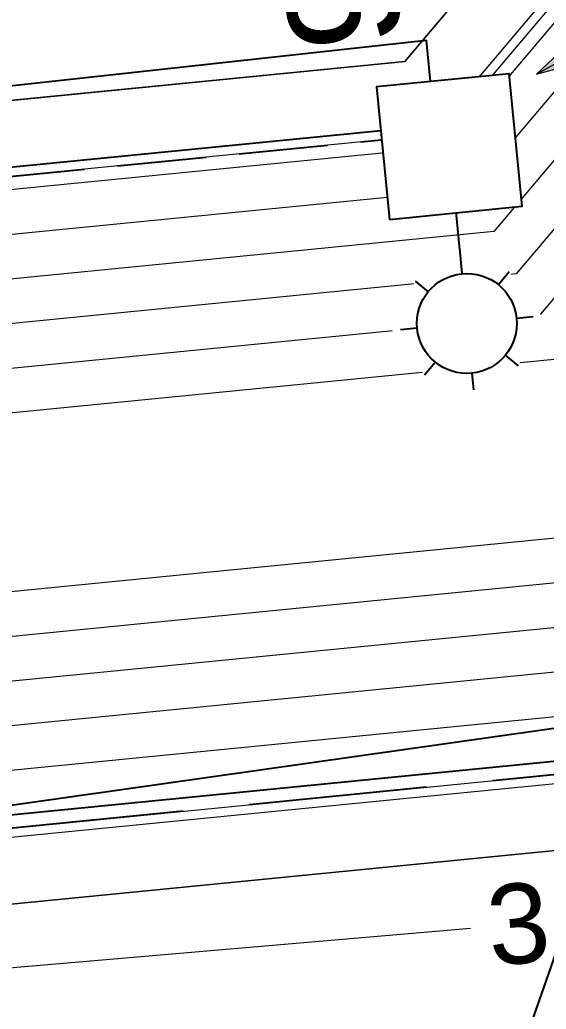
# Model space of a CAD drawing. Header units: metres. Extents: x 264965 to 265706, y 6180501 to 6181430.
# Drawn here: x 265225.23 to 265237.08, y 6181005.43 to 6181027.7 of the extents above; entities that cross this region are included whole.
import ezdxf
from ezdxf.enums import TextEntityAlignment as Align

# ---------------------------------------------------------------- set-up
doc = ezdxf.new("R2010")
doc.units = ezdxf.units.M
doc.linetypes.add('IE Trench LV', pattern=[5.5, 4, -1.5])
doc.layers.get('0').update_dxf_attribs({"color": 6})
for name, color, linetype, lineweight in [('_User Dimensions', 140, 'Continuous', 13), ('_User Miscellaneous10', 241, 'Continuous', 13), ('_User Miscellaneous8', 196, 'Continuous', 13), ('_User_LV_Exist', 5, 'Continuous', 25), ('_User_SL_Exist', 4, 'Continuous', 25), ('Cadastre Developer_SP_NEW', 92, 'Continuous', 15)]:
    doc.layers.add(name, color=color, linetype=linetype, lineweight=lineweight)
for name, color, linetype in [('Equip_SP_SL_NEW', 2, 'Continuous'), ('Mains_LV_New_T84', 2, 'Cable x'), ('Mains_SL_NEW_R6', 2, 'Cable o'), ('SupportsUG_SP_LV_SL_NEW', 2, 'Continuous'), ('Trench_SP_NEW', 2, 'Continuous')]:
    doc.layers.add(name, color=color, linetype=linetype)
doc.styles.add('SL_LABEL', font='arial.ttf', dxfattribs={"height": 2})
doc.styles.get("Standard").update_dxf_attribs({"font": 'arial.ttf'})
doc.linetypes.add('Cable 4', pattern='A,4,-0.1,["*",Standard,S=2,R=0,X=0,Y=-1.6],-1.2', length=5.3)
doc.linetypes.add('Cable New UG', pattern='A,6,-0.05,["X",Standard,S=1.8,R=0,X=0,Y=-0.94],-1.8', length=7.85)
doc.linetypes.add('Cable o', pattern='A,4,-0.01,["O",Standard,S=1.5,R=0,X=0,Y=-0.75],-1.6', length=5.61)
doc.linetypes.add('Cable x', pattern='A,5,-0.05,["X",Standard,S=1.5,R=0,X=0,Y=-0.75],-1.45', length=6.5)
doc.dimstyles.new('1.8mm_1_1000', dxfattribs={"dimtxt": 1.8, "dimasz": 2, "dimexe": 1, "dimexo": 3, "dimgap": 0.5, "dimtad": 0, "dimtoh": 1, "dimlfac": -1, "dimzin": 12, "dimdsep": 46, "dimtxsty": 'Standard', "dimcen": 1, "dimclrd": 256, "dimclre": 256, "dimclrt": 256, "dimazin": 3, "dimtfac": 1, "dimtmove": 0, "dimatfit": 3, "dimfxl": 1, "dimtolj": 1, "dimtzin": 0, "dimlwd": -1, "dimlwe": -1, "dimarcsym": 0})

# ---------------------------------------------------------------- blocks, each defined once
blk = doc.blocks.new('*D616')
at = {"layer": '_User Dimensions', "transparency": 16777216}
for p, q in [((265254.743, 6181008.921), (265242.404, 6181007.861)), ((265256.875, 6181007.473), (265256.821, 6181008.096)), ((265223.036, 6181006.196), (265235.375, 6181007.256)), ((265221.183, 6181004.405), (265221.129, 6181005.028))]:
    blk.add_line(p, q, dxfattribs=at)
at = {"layer": '_User Dimensions', "linetype": 'Cable New UG', "transparency": 16777216}
for points in [[(265254.714, 6181009.253), (265254.771, 6181008.589), (265256.735, 6181009.092)], [(265223.007, 6181006.528), (265223.065, 6181005.864), (265221.043, 6181006.025)]]:
    blk.add_solid(points, dxfattribs=at)
at = {"layer": '_User Dimensions', "linetype": 'Cable New UG', "transparency": 16777216, "insert": (265238.889, 6181007.559), "char_height": 1.8, "attachment_point": 5, "rotation": 4.9129}
blk.add_mtext('\\A1;35.82', dxfattribs=at)
blk = doc.blocks.new('COLUMN_NEW')
at = {"width": 0.9, "flags": 8}
blk.add_attdef('ASSET_NUM', text='', height=2, dxfattribs=at).set_placement((4, 2), align=Align.MIDDLE_LEFT)
at = {"flags": 1}
blk.add_attdef('Z', (-2.351, -1.813), '', height=0.2, rotation=270, dxfattribs=at)
at = {"flags": 9}
for tag, p in [('NOTES', (-2, -1.813)), ('SUBURB', (-1.8, -1.813)), ('STREETNAME', (-1.6, -1.813)), ('LOCATION', (-1.4, -1.813)), ('LEGEND', (-1.2, -1.813)), ('USAGE', (-1, -1.813)), ('STATE', (-0.8, -1.813)), ('OWNED_BY', (-0.6, -1.813)), ('COLUMN_TYPE', (-0.4, -1.813)), ('STREET_CODE', (-0.2, -1.813)), ('STRUCTURE_PLANT_NUMBER', (0.031, -1.813))]:
    blk.add_attdef(tag, text='', height=0.2, rotation=270, dxfattribs=at).set_placement(p, align=Align.MIDDLE_LEFT)
at = {"ltscale": 10}
blk.add_wipeout([(-1.5, -1.5), (-1.5, 1.5), (1.5, 1.5), (1.5, -1.5)], dxfattribs=at)
blk.add_lwpolyline([(-1.5, 1.5), (-1.5, -1.5), (1.5, -1.5), (1.5, 1.5)], close=True)
blk = doc.blocks.new('*U732')
for tag, height, rotation, flags, p in [('LANTNUMBER', 0.2, 270, 9, (-1.4, 2.6)), ('LOUTREACH', 0.2, 270, 9, (-1.4, 2.2)), ('LOUTREACHVOCAB', 0.2, 270, 9, (-1.4, 2)), ('LRATECODE', 0.2, 270, 9, (-1.4, 1.8)), ('LREMOVE', 0.2, 270, 9, (-1.4, 1.6)), ('LREPLACE', 0.2, 270, 9, (-1.4, 1.4)), ('LTYPE', 0.2, 270, 9, (-1.4, 1.2)), ('LTYPEVOCAB', 0.2, 270, 9, (-1.4, 1)), ('LEGEND', 0.2, 270, 9, (-1.4, 0.8)), ('SUBURB', 0.2, 270, 9, (-1.4, 0.6)), ('STREETNAME', 0.2, 270, 9, (-1.4, 0.4)), ('LOCATION', 0.2, 270, 9, (-1.4, 0.2)), ('LNEW', 0.2, 270, 9, (-6.4, 0)), ('LMASTVOCAB', 0.2, 270, 9, (-6.2, 0)), ('LMAST', 0.2, 270, 9, (-6, 0)), ('LLAMPVOCAB', 0.2, 270, 9, (-5.8, 0)), ('LLAMP', 0.2, 270, 9, (-5.6, 0)), ('LEXIST', 0.2, 270, 9, (-5.4, 0)), ('LCHARGE3PERCENT', 0.2, 270, 9, (-5.2, 0)), ('LCHARGE3', 0.2, 270, 9, (-5, 0)), ('LCHARGE2PERCENT', 0.2, 270, 9, (-4.8, 0)), ('LCHARGE2', 0.2, 270, 9, (-4.6, 0)), ('LCHARGE1PERCENT', 0.2, 270, 9, (-4.4, 0)), ('LCHARGE1', 0.2, 270, 9, (-4.2, 0)), ('LCATEGORY', 0.2, 270, 9, (-4, 0)), ('LBRACKETVOCAB', 0.2, 270, 9, (-3.8, 0)), ('LBRACKET', 0.2, 270, 9, (-3.6, 0)), ('LKINGHEIGHT', 0.2, 270, 9, (-3.4, 0)), ('CREPLACE', 0.2, 270, 9, (-3.2, 0)), ('CREMOVE', 0.2, 270, 9, (-3, 0)), ('CNUMBER', 0.2, 270, 9, (-2.8, 0)), ('CNEW', 0.2, 270, 9, (-2.6, 0)), ('CEXIST', 0.2, 270, 9, (-2.4, 0)), ('USAGE', 0.2, 270, 9, (-2.2, 0)), ('STATE', 0.2, 270, 9, (-2, 0)), ('OWNED_BY', 0.2, 270, 9, (-1.8, 0)), ('ORIENTATION', 0.2, 270, 9, (-1.6, 0)), ('NOTES', 0.2, 270, 9, (-1.4, 0)), ('NO_PHASES', 0.2, 270, 9, (-1.2, 0)), ('LANTERN_TYPE', 0.2, 270, 9, (-1, 0)), ('LNUMBER', 1, 275.632, 8, (-0.308, -7.064))]:
    blk.add_attdef(tag, text='', height=height, rotation=rotation, dxfattribs=dict(flags=flags)).set_placement(p, align=Align.MIDDLE_LEFT)
at = {"style": 'SL_LABEL'}
for tag, height, rotation, flags, p in [('STREET_CODE', 0.001, 270, 9, (0.001, 0)), ('ASSET_NUM', 1, 275.632, 8, (1.682, -6.868))]:
    blk.add_attdef(tag, text='', height=height, rotation=rotation, dxfattribs=dict(at, flags=flags)).set_placement(p, align=Align.MIDDLE_LEFT)
at = {"flags": 1}
blk.add_attdef('Z', (0, 0), '', height=0.001, rotation=270, dxfattribs=at)
blk.add_wipeout([(0.558, -5.66), (-0.559, -5.14), (-1.287, -4.146), (-0.767, -3.029), (0.227, -2.301), (1.344, -2.821), (2.072, -3.815), (1.552, -4.932)])
for p, q in [((0, 0), (0.282, -2.861)), ((1.344, -2.821), (1.106, -3.111)), ((-0.767, -3.029), (-0.477, -3.267)), ((1.885, -3.833), (1.512, -3.87)), ((-0.727, -4.091), (-1.1, -4.128)), ((-0.559, -5.14), (-0.321, -4.85)), ((1.552, -4.932), (1.262, -4.694)), ((0.503, -5.1), (0.54, -5.473))]:
    blk.add_line(p, q)
blk.add_circle((0.393, -3.981), 1.125)
at = {"flags": 9}
for tag, p in [('OPERATING_VOLTAGE', (-1.4, 0)), ('LANTERN_PURPOSE', (-0.8, 0)), ('CONTROL_TYPE', (-0.6, 0)), ('CONSTRUCTED_VOLTAGE', (-0.4, 0)), ('MAINTAINED_BY', (-1.4, -0.663))]:
    blk.add_attdef(tag, text='', height=0.2, rotation=270, dxfattribs=at).set_placement(p, align=Align.MIDDLE_LEFT)
blk.add_attdef('OPERATED_BY', (-1.4, -0.407), '', height=0.2, rotation=270, dxfattribs=at)
blk = doc.blocks.new('*U762')
h = blk.add_hatch(color=256)
h.dxf.hatch_style = 1
h.paths.add_polyline_path([(-0.239, 3.751), (0.261, 3.749), (0.014, 4.75)])
blk.add_line((0.014, 4.75), (0.007, 2.5))
at = {"flags": 128}
blk.add_lwpolyline([(-0.239, 3.751), (0.261, 3.749), (0.014, 4.75), (-0.239, 3.751)], dxfattribs=at)
blk.add_circle((0, 0), 2.25)
at = {"width": 0.9}
blk.add_attdef('CODE', text='', height=1.8, dxfattribs=at).set_placement((0, 0), align=Align.MIDDLE_CENTER)
at = {"flags": 1}
blk.add_attdef('Z', (0, 0), '', height=0.2, dxfattribs=at)
blk = doc.blocks.new('*D792')
at = {"layer": '_User Dimensions', "ltscale": 0.3, "transparency": 16777216}
for p, q in [((265233.603, 6181029.746), (265232.462, 6181041.311)), ((265230.57, 6181040.12), (265227.206, 6181039.788)), ((265216.024, 6181028.013), (265214.884, 6181039.578)), ((265216.972, 6181038.779), (265220.336, 6181039.111))]:
    blk.add_line(p, q, dxfattribs=at)
for points in [[(265230.537, 6181040.452), (265230.603, 6181039.788), (265232.56, 6181040.316)], [(265216.94, 6181039.111), (265217.005, 6181038.447), (265214.982, 6181038.583)]]:
    blk.add_solid(points, dxfattribs=at)
at = {"layer": '_User Dimensions', "ltscale": 0.3, "transparency": 16777216, "insert": (265223.771, 6181039.45), "char_height": 1.8, "attachment_point": 5, "rotation": 5.632}
blk.add_mtext('\\A1;17.66', dxfattribs=at)

msp = doc.modelspace()

# ---------------------------------------------------------------- linework, layer by layer
at = {"layer": '_User_LV_Exist', "color": 6, "linetype": 'Cable New UG', "flags": 128}
msp.add_lwpolyline([(265221.793, 6181023.474), (265224.047, 6181023.545), (265224.17, 6181019.594), (265217.461, 6181018.859), (265220.004, 6181009.313), (265239.16, 6181012.031), (265232.225, 6180992.21), (265244.496, 6180987.917), (265246.477, 6180993.58)], dxfattribs=at)
at = {"layer": 'Cadastre Developer_SP_NEW', "transparency": 33554687, "flags": 128}
for points in [[(265216.319, 6181025.027), (265233.897, 6181026.761), (265238.53, 6181032.239), (265237.364, 6181049.201), (265236.197, 6181066.163, -0.015845), (265235.989, 6181071.839), (265211.936, 6181069.467)], [(265254.522, 6181010.365, 0.012097), (265240.481, 6181009.323), (265220.926, 6181007.394), (265216.495, 6181001.933), (265218.02, 6180988.022, -0.083624), (265216.728, 6180965.637), (265237.187, 6180960.816)]]:
    msp.add_lwpolyline(points, format="xyb", close=True, dxfattribs=at)
at = {"layer": 'Trench_SP_NEW', "linetype": 'IE Trench LV', "ltscale": 0.5, "flags": 128}
msp.add_lwpolyline([(265216.486, 6181023.335), (265234.75, 6181025.136)], dxfattribs=at)
at = {"layer": 'Trench_SP_NEW', "linetype": 'IE Trench LV', "flags": 128}
msp.add_lwpolyline([(265256.311, 6181012.15, 0.0137), (265240.315, 6181011.014), (265220.053, 6181009.016)], format="xyb", dxfattribs=at)

# ---------------------------------------------------------------- dimensions: what is measured, and where the dimension line sits
at = {"layer": '_User Dimensions', "color": 2, "linetype": 'Cable New UG'}
dim = msp.add_aligned_dim(p1=(265220.926, 6181007.394), p2=(265256.618, 6181010.462), distance=-1.375, dimstyle='1.8mm_1_1000', dxfattribs=at)
dim.commit()
dim.dimension.update_dxf_attribs({"geometry": '*D616', "text_midpoint": (265238.889, 6181007.559)})

# ---------------------------------------------------------------- next in the draw order: block references
at = {"layer": '_User_SL_Exist', "linetype": 'Cable 4'}
msp.add_blockref('*U732', (265234.901, 6181024.85), dxfattribs=at)

# ---------------------------------------------------------------- next in the draw order: linework, layer by layer
at = {"layer": '_User Miscellaneous10'}
msp.add_lwpolyline([(265238.627, 6181253.709, 0.313089), (265151.775, 6181201.166), (265106.516, 6181099.788, 0.575546), (265176.294, 6181002.993), (265196.045, 6181004.941), (265201.566, 6181000.461), (265203.109, 6180986.387, -0.18017), (265194.13, 6180950.839, -0.134996), (265183.625, 6180941.816, 1.758638), (265202.156, 6180929.332, -0.134996), (265206.571, 6180942.458, 0.179554), (265218.02, 6180988.022), (265216.495, 6181001.933), (265220.926, 6181007.394), (265240.481, 6181009.323, -0.067151), (265318.244, 6181006.537), (265323.56, 6181005.625), (265333.575, 6180991.734), (265321.705, 6180914.063, -0.153558), (265285.078, 6180839.458)], format="xyb", dxfattribs=at)
at = {"layer": '_User Miscellaneous10', "color": 4, "transparency": 33554636}
msp.add_lwpolyline([(265238.533, 6181252.212, 0.313089), (265153.145, 6181200.554), (265107.886, 6181099.176, 0.575546), (265176.147, 6181004.486), (265196.512, 6181006.494), (265202.99, 6181001.237), (265204.6, 6180986.55, -0.180131), (265195.37, 6180949.994, -0.134919), (265184.266, 6180940.46, 1.758638), (265200.659, 6180929.416, -0.135058), (265205.331, 6180943.302, 0.179579), (265216.529, 6180987.858), (265214.935, 6181002.392), (265220.155, 6181008.825), (265240.334, 6181010.815, -0.067151), (265318.498, 6181008.016), (265324.418, 6181007), (265335.15, 6180992.114), (265323.188, 6180913.837, -0.153558), (265286.164, 6180838.423, -0.153558)], format="xyb", dxfattribs=at)
at = {"layer": '_User Miscellaneous10', "color": 6, "transparency": 33554636}
msp.add_lwpolyline([(265238.521, 6181252.012, 0.313089), (265153.327, 6181200.473), (265108.069, 6181099.095, 0.575546), (265176.128, 6181004.685), (265196.574, 6181006.701), (265203.18, 6181001.341), (265204.799, 6180986.572, -0.180126), (265195.535, 6180949.881, -0.134909), (265184.351, 6180940.279, 1.758638), (265200.459, 6180929.428, -0.135065), (265205.165, 6180943.414, 0.179583), (265216.33, 6180987.837), (265214.727, 6181002.453), (265220.053, 6181009.016), (265240.315, 6181011.014, -0.067151), (265318.532, 6181008.213), (265324.533, 6181007.183), (265335.36, 6180992.164), (265323.386, 6180913.806, -0.153558), (265286.309, 6180838.285, -0.153558)], format="xyb", dxfattribs=at)
at = {"layer": '_User Miscellaneous10', "color": 5, "transparency": 33554636}
for points in [[(265238.502, 6181251.713, 0.313089), (265153.601, 6181200.35), (265108.343, 6181098.973, 0.575546), (265176.098, 6181004.983), (265196.667, 6181007.012), (265203.465, 6181001.496), (265205.097, 6180986.605, -0.180118), (265195.783, 6180949.712, -0.134895), (265184.479, 6180940.007, 1.758638), (265200.159, 6180929.444, -0.135077), (265204.917, 6180943.583, 0.179588), (265216.032, 6180987.804), (265214.416, 6181002.545), (265219.899, 6181009.303), (265240.285, 6181011.313, -0.067151), (265318.582, 6181008.508), (265324.704, 6181007.458), (265335.675, 6180992.24), (265323.682, 6180913.761, -0.153558), (265286.526, 6180838.078, -0.153558)], [(265238.376, 6181249.717, 0.313089), (265155.427, 6181199.535), (265110.169, 6181098.157, 0.575546), (265175.902, 6181006.974), (265197.289, 6181009.083), (265205.363, 6181002.531), (265207.085, 6180986.823, -0.180071), (265197.435, 6180948.585, -0.134805), (265185.333, 6180938.199, 1.758638), (265198.163, 6180929.557, -0.13515), (265203.264, 6180944.708, 0.179621), (265214.044, 6180987.586), (265212.337, 6181003.157), (265218.871, 6181011.211), (265240.089, 6181013.303, -0.067151), (265318.921, 6181010.48), (265325.848, 6181009.291), (265337.776, 6180992.746), (265325.659, 6180913.459, -0.153558), (265287.974, 6180836.699, -0.153558)], [(265238.251, 6181247.721, 0.313089), (265157.254, 6181198.72), (265111.995, 6181097.342, 0.575546), (265175.706, 6181008.964), (265197.911, 6181011.154), (265207.262, 6181003.566), (265209.073, 6180987.041, -0.180027), (265199.088, 6180947.458, -0.134726), (265186.187, 6180936.391, 1.758638), (265196.166, 6180929.669, -0.135218), (265201.61, 6180945.834, 0.179655), (265212.056, 6180987.368), (265210.257, 6181003.769), (265217.844, 6181013.119), (265239.893, 6181015.294, -0.067151), (265319.259, 6181012.451), (265326.993, 6181011.124), (265339.876, 6180993.253), (265327.636, 6180913.157, -0.153558), (265289.422, 6180835.32, -0.153558)]]:
    msp.add_lwpolyline(points, format="xyb", dxfattribs=at)
at = {"layer": '_User Miscellaneous10', "color": 1, "transparency": 33554636}
for points in [[(265238.439, 6181250.715, 0.313089), (265154.514, 6181199.943), (265109.256, 6181098.565, 0.575546), (265176, 6181005.978), (265196.978, 6181008.047), (265204.414, 6181002.014), (265206.091, 6180986.714, -0.180094), (265196.609, 6180949.149, -0.134849), (265184.906, 6180939.103, 1.758638), (265199.161, 6180929.5, -0.135115), (265204.09, 6180944.145, 0.179604), (265215.038, 6180987.695), (265213.376, 6181002.851), (265219.385, 6181010.257), (265240.187, 6181012.308, -0.067151), (265318.752, 6181009.494), (265325.276, 6181008.375), (265336.725, 6180992.493), (265324.671, 6180913.61, -0.153558), (265287.25, 6180837.389, -0.153558)], [(265238.314, 6181248.719, 0.313089), (265156.341, 6181199.127), (265111.082, 6181097.75, 0.575546), (265175.804, 6181007.969), (265197.6, 6181010.118), (265206.312, 6181003.049), (265208.079, 6180986.932, -0.180048), (265198.261, 6180948.022, -0.134764), (265185.76, 6180937.295, 1.758638), (265197.164, 6180929.613, -0.135185), (265202.437, 6180945.271, 0.179638), (265213.05, 6180987.477), (265211.297, 6181003.463), (265218.358, 6181012.165), (265239.991, 6181014.298, -0.067151), (265319.09, 6181011.465), (265326.421, 6181010.208), (265338.826, 6180992.999), (265326.648, 6180913.308, -0.153558), (265288.698, 6180836.009, -0.153558)], [(265238.188, 6181246.723, 0.313089), (265158.167, 6181198.312), (265112.908, 6181096.934, 0.575546), (265175.607, 6181009.959), (265198.222, 6181012.189), (265208.211, 6181004.084), (265210.068, 6180987.15, -0.180007), (265199.914, 6180946.895, -0.134689), (265186.614, 6180935.486, 1.758638), (265195.167, 6180929.725, -0.13525), (265200.784, 6180946.396, 0.179672), (265211.062, 6180987.259), (265209.218, 6181004.075), (265217.331, 6181014.074), (265239.794, 6181016.289, -0.067151), (265319.428, 6181013.436), (265327.565, 6181012.04), (265340.927, 6180993.506), (265328.625, 6180913.006, -0.153558), (265290.147, 6180834.63, -0.153558)]]:
    msp.add_lwpolyline(points, format="xyb", dxfattribs=at)
at = {"layer": '_User Miscellaneous10', "color": 1, "transparency": 33554534}
for points in [[(265161.819, 6181196.681, -0.313089), (265237.937, 6181242.731), (265312.462, 6181238.046), (265323.095, 6181216.491), (265256.923, 6181117.998, 0.166573), (265243.181, 6181066.644), (265245.708, 6181029.887), (265237.409, 6181020.073), (265175.215, 6181013.94, -0.575546), (265116.561, 6181095.304)], [(265163.646, 6181195.866, -0.313089), (265237.812, 6181240.735), (265311.181, 6181236.123), (265320.789, 6181216.645), (265255.262, 6181119.113, 0.166573), (265241.186, 6181066.506), (265243.657, 6181030.559), (265236.406, 6181021.984), (265175.019, 6181015.93, -0.575546), (265118.387, 6181094.488)], [(265165.472, 6181195.051, -0.313089), (265237.686, 6181238.739), (265309.9, 6181234.2), (265318.483, 6181216.799), (265253.602, 6181120.228, 0.166573), (265239.19, 6181066.369), (265241.606, 6181031.231), (265235.402, 6181023.894), (265174.822, 6181017.92, -0.575546), (265120.213, 6181093.673)]]:
    msp.add_lwpolyline(points, format="xyb", close=True, dxfattribs=at)
at = {"layer": '_User Miscellaneous10', "color": 5, "transparency": 33554534}
for points in [[(265162.732, 6181196.274, -0.313089), (265237.874, 6181241.733), (265311.822, 6181237.085), (265321.942, 6181216.568), (265256.093, 6181118.555, 0.166573), (265242.183, 6181066.575), (265244.683, 6181030.223), (265236.908, 6181021.028), (265175.117, 6181014.935, -0.575546), (265117.474, 6181094.896)], [(265164.559, 6181195.459, -0.313089), (265237.749, 6181239.737), (265310.54, 6181235.161), (265319.636, 6181216.722), (265254.432, 6181119.671, 0.166573), (265240.188, 6181066.438), (265242.632, 6181030.895), (265235.904, 6181022.939), (265174.92, 6181016.925, -0.575546), (265119.3, 6181094.081)], [(265166.385, 6181194.643, -0.313089), (265237.623, 6181237.741), (265309.259, 6181233.238), (265317.33, 6181216.876), (265252.772, 6181120.786, 0.166573), (265238.193, 6181066.301), (265240.581, 6181031.567), (265234.901, 6181024.85), (265174.724, 6181018.916, -0.575546), (265121.127, 6181093.265)]]:
    msp.add_lwpolyline(points, format="xyb", close=True, dxfattribs=at)
at = {"layer": '_User Miscellaneous10', "color": 6, "transparency": 33554534}
msp.add_lwpolyline([(265166.659, 6181194.521, -0.313089), (265237.605, 6181237.441), (265309.067, 6181232.949), (265316.984, 6181216.899), (265252.523, 6181120.953, 0.166573), (265237.893, 6181066.28), (265240.273, 6181031.668), (265234.75, 6181025.136), (265174.695, 6181019.214, -0.575546), (265121.401, 6181093.143)], format="xyb", close=True, dxfattribs=at)
at = {"layer": '_User Miscellaneous10', "color": 4, "transparency": 33554534}
msp.add_lwpolyline([(265166.842, 6181194.439, -0.313089), (265237.592, 6181237.242), (265308.939, 6181232.757), (265316.753, 6181216.914), (265252.357, 6181121.065, 0.166573), (265237.694, 6181066.266), (265240.068, 6181031.735), (265234.65, 6181025.328), (265174.675, 6181019.413, -0.575546), (265121.583, 6181093.062)], format="xyb", close=True, dxfattribs=at)
at = {"layer": '_User Miscellaneous10'}
msp.add_lwpolyline([(265168.211, 6181193.828, -0.313089), (265237.498, 6181235.745), (265307.978, 6181231.314), (265315.024, 6181217.03), (265251.112, 6181121.901, 0.166573), (265236.197, 6181066.163), (265238.53, 6181032.239), (265233.897, 6181026.761), (265174.528, 6181020.906, -0.575546), (265122.953, 6181092.45)], format="xyb", close=True, dxfattribs=at)
at = {"layer": '_User_SL_Exist', "linetype": 'Cable o', "flags": 128}
msp.add_lwpolyline([(265234.476, 6181026.315), (265234.385, 6181027.24), (265218.08, 6181025.454), (265218.193, 6181024.207)], dxfattribs=at)
at = {"layer": 'Mains_LV_New_T84', "color": 2, "linetype": 'Cable New UG', "flags": 128}
msp.add_lwpolyline([(265216.515, 6181023.037), (265220.004, 6181009.313), (265240.285, 6181011.313, -0.013503), (265256.067, 6181012.44), (265255.155, 6181005.993)], format="xyb", dxfattribs=at)
at = {"layer": 'Mains_SL_NEW_R6', "color": 2, "linetype": 'Cable o', "flags": 128}
msp.add_lwpolyline([(265234.65, 6181025.328), (265216.417, 6181023.53)], dxfattribs=at)

# ---------------------------------------------------------------- next in the draw order: block references
at = {"layer": 'Equip_SP_SL_NEW', "linetype": 'Cable 4'}
msp.add_blockref('*U732', (265234.901, 6181024.85), dxfattribs=at)

# ---------------------------------------------------------------- next in the draw order: block references
at = {"layer": '_User Miscellaneous8', "transparency": 33554687}
ref = msp.add_blockref('*U762', (265241.004, 6181028.8), dxfattribs=dict(at, rotation=119.3988901699086))
ref.add_attrib('CODE', 'B6', dxfattribs={"layer": '0', "height": 1.8, "width": 0.9}).set_placement((265241.004, 6181028.8), align=Align.MIDDLE_CENTER)

# ---------------------------------------------------------------- next in the draw order: block references
at = {"layer": '_User_SL_Exist', "rotation": 95.63198229770937}
msp.add_blockref('COLUMN_NEW', (265234.901, 6181024.85), dxfattribs=at)

# ---------------------------------------------------------------- next in the draw order: dimensions: what is measured, and where the dimension line sits
at = {"layer": '_User Dimensions', "ltscale": 0.3}
dim = msp.add_aligned_dim(p1=(265216.319, 6181025.027), p2=(265233.897, 6181026.761), distance=13.621, dimstyle='1.8mm_1_1000', dxfattribs=at)
dim.commit()
dim.dimension.update_dxf_attribs({"geometry": '*D792', "text_midpoint": (265223.771, 6181039.45)})

# ---------------------------------------------------------------- next in the draw order: block references
at = {"layer": 'SupportsUG_SP_LV_SL_NEW'}
ref = msp.add_blockref('COLUMN_NEW', (265234.901, 6181024.85), dxfattribs=dict(at, rotation=95.6319822977094))
ref.add_attrib('ASSET_NUM', '931864', dxfattribs={"layer": '0', "height": 2.5, "rotation": 95.632}).set_placement((265232.602, 6181027.044), align=Align.MIDDLE_LEFT)

doc.saveas('drawing.dxf')
